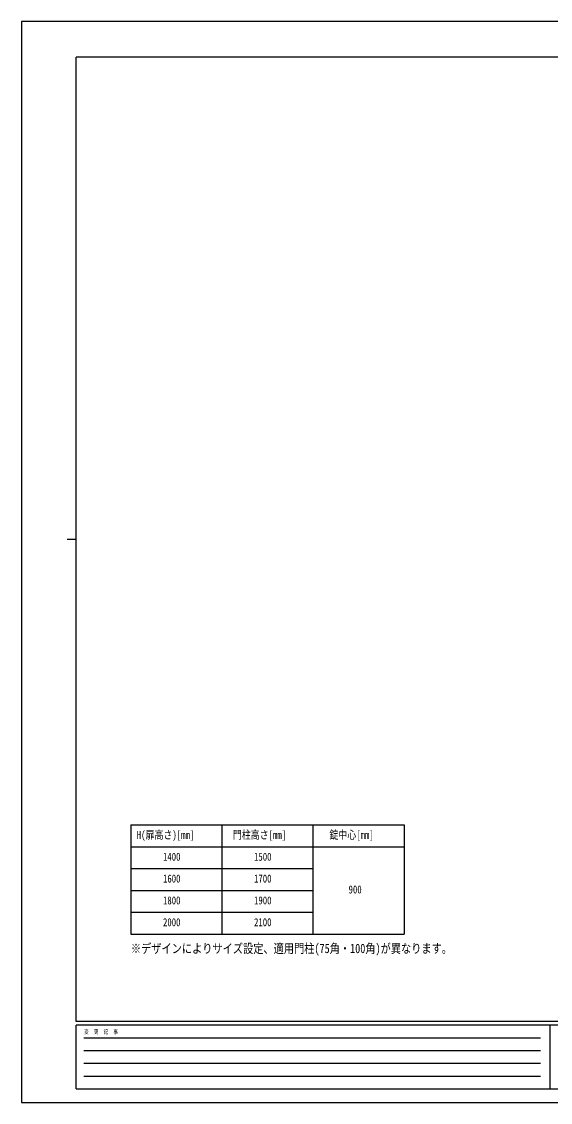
# Model space of a CAD drawing. Units: millimetres, scale not verified. Extents: x -4205 to 4205, y -2970 to 2970.
# Drawn here: x -4205 to -1301, y -2970 to 2970 of the extents above; entities that cross this region are included whole.
import ezdxf
from ezdxf.enums import TextEntityAlignment as Align

# ---------------------------------------------------------------- set-up
doc = ezdxf.new("R2010")
doc.units = ezdxf.units.MM
doc.header["$LTSCALE"] = 10
doc.layers.add('0-2_USER1', color=3, linetype='Continuous')
doc.layers.add('0-7_YKK_ZWAK', color=7, linetype='Continuous')
doc.styles.add('ＭＳ ゴシック', font='')
doc.styles.get('ＭＳ ゴシック').set_extended_font_data('MS Gothic')

msp = doc.modelspace()

# ---------------------------------------------------------------- linework, layer by layer
at = {"layer": '0-2_USER1'}
for p, q in [((-3604.98, -1445), (-2104.98, -1445)), ((-3604.98, -1445), (-3604.98, -2045)), ((-3104.98, -1445), (-3104.98, -2045)), ((-2604.98, -1445), (-2604.98, -2045)), ((-2104.98, -1445), (-2104.98, -2045)), ((-3604.98, -1565), (-2104.98, -1565)), ((-3604.98, -1685), (-2604.98, -1685)), ((-3604.98, -1805), (-2604.98, -1805)), ((-3604.98, -1925), (-2604.98, -1925)), ((-3604.98, -2045), (-2104.98, -2045))]:
    msp.add_line(p, q, dxfattribs=at)
at = {"layer": '0-7_YKK_ZWAK'}
for p, q in [((3895.02, 2775), (-3904.98, 2775)), ((-3904.98, -2525), (-3904.98, 2775)), ((-3954.98, 125), (-3904.98, 125)), ((3895.02, -2525), (-3904.98, -2525)), ((-1304.98, -2545), (-3904.98, -2545)), ((-3904.98, -2895), (-3904.98, -2545)), ((-1304.98, -2545), (-1304.98, -2895)), ((-4.98, -2545), (-1304.98, -2545)), ((-3862.48, -2615), (-1354.98, -2615)), ((-3862.48, -2685), (-1354.98, -2685)), ((-3862.48, -2755), (-1354.98, -2755)), ((-3862.48, -2825), (-1354.98, -2825)), ((-3904.98, -2895), (-1304.98, -2895)), ((-1304.98, -2895), (-4.98, -2895))]:
    msp.add_line(p, q, dxfattribs=at)
msp.add_lwpolyline([(-4205, -2970), (4205, -2970), (4205, 2970), (-4205, 2970)], close=True, dxfattribs=at)

# ---------------------------------------------------------------- texts
at = {"layer": '0-2_USER1', "style": 'ＭＳ ゴシック', "width": 0.8}
for s, height, p in [('H(扉高さ)[mm]', 43.99, (-3572.58, -1535)), ('門柱高さ[mm]', 43.99, (-3045.38, -1535)), ('錠中心[mm]', 43.99, (-2514.98, -1535)), ('1400', 43.99, (-3428.58, -1655)), ('1500', 43.99, (-2928.58, -1655)), ('1600', 43.99, (-3428.58, -1775)), ('1700', 43.99, (-2928.58, -1775)), ('900', 43.99, (-2409.38, -1835)), ('1800', 43.99, (-3428.58, -1895)), ('1900', 43.99, (-2928.58, -1895)), ('2000', 43.99, (-3428.58, -2015)), ('2100', 43.99, (-2928.58, -2015)), ('※デザインによりサイズ設定、適用門柱(75角・100角)が異なります。', 51.32, (-3604.98, -2165))]:
    msp.add_text(s, height=height, dxfattribs=at).set_placement(p, align=Align.BOTTOM_LEFT)
at = {"layer": '0-7_YKK_ZWAK', "style": 'ＭＳ ゴシック', "width": 0.8}
msp.add_text('変  更  記  事', height=21.99, dxfattribs=at).set_placement((-3861.31, -2600), align=Align.BOTTOM_LEFT)

doc.saveas('drawing.dxf')
